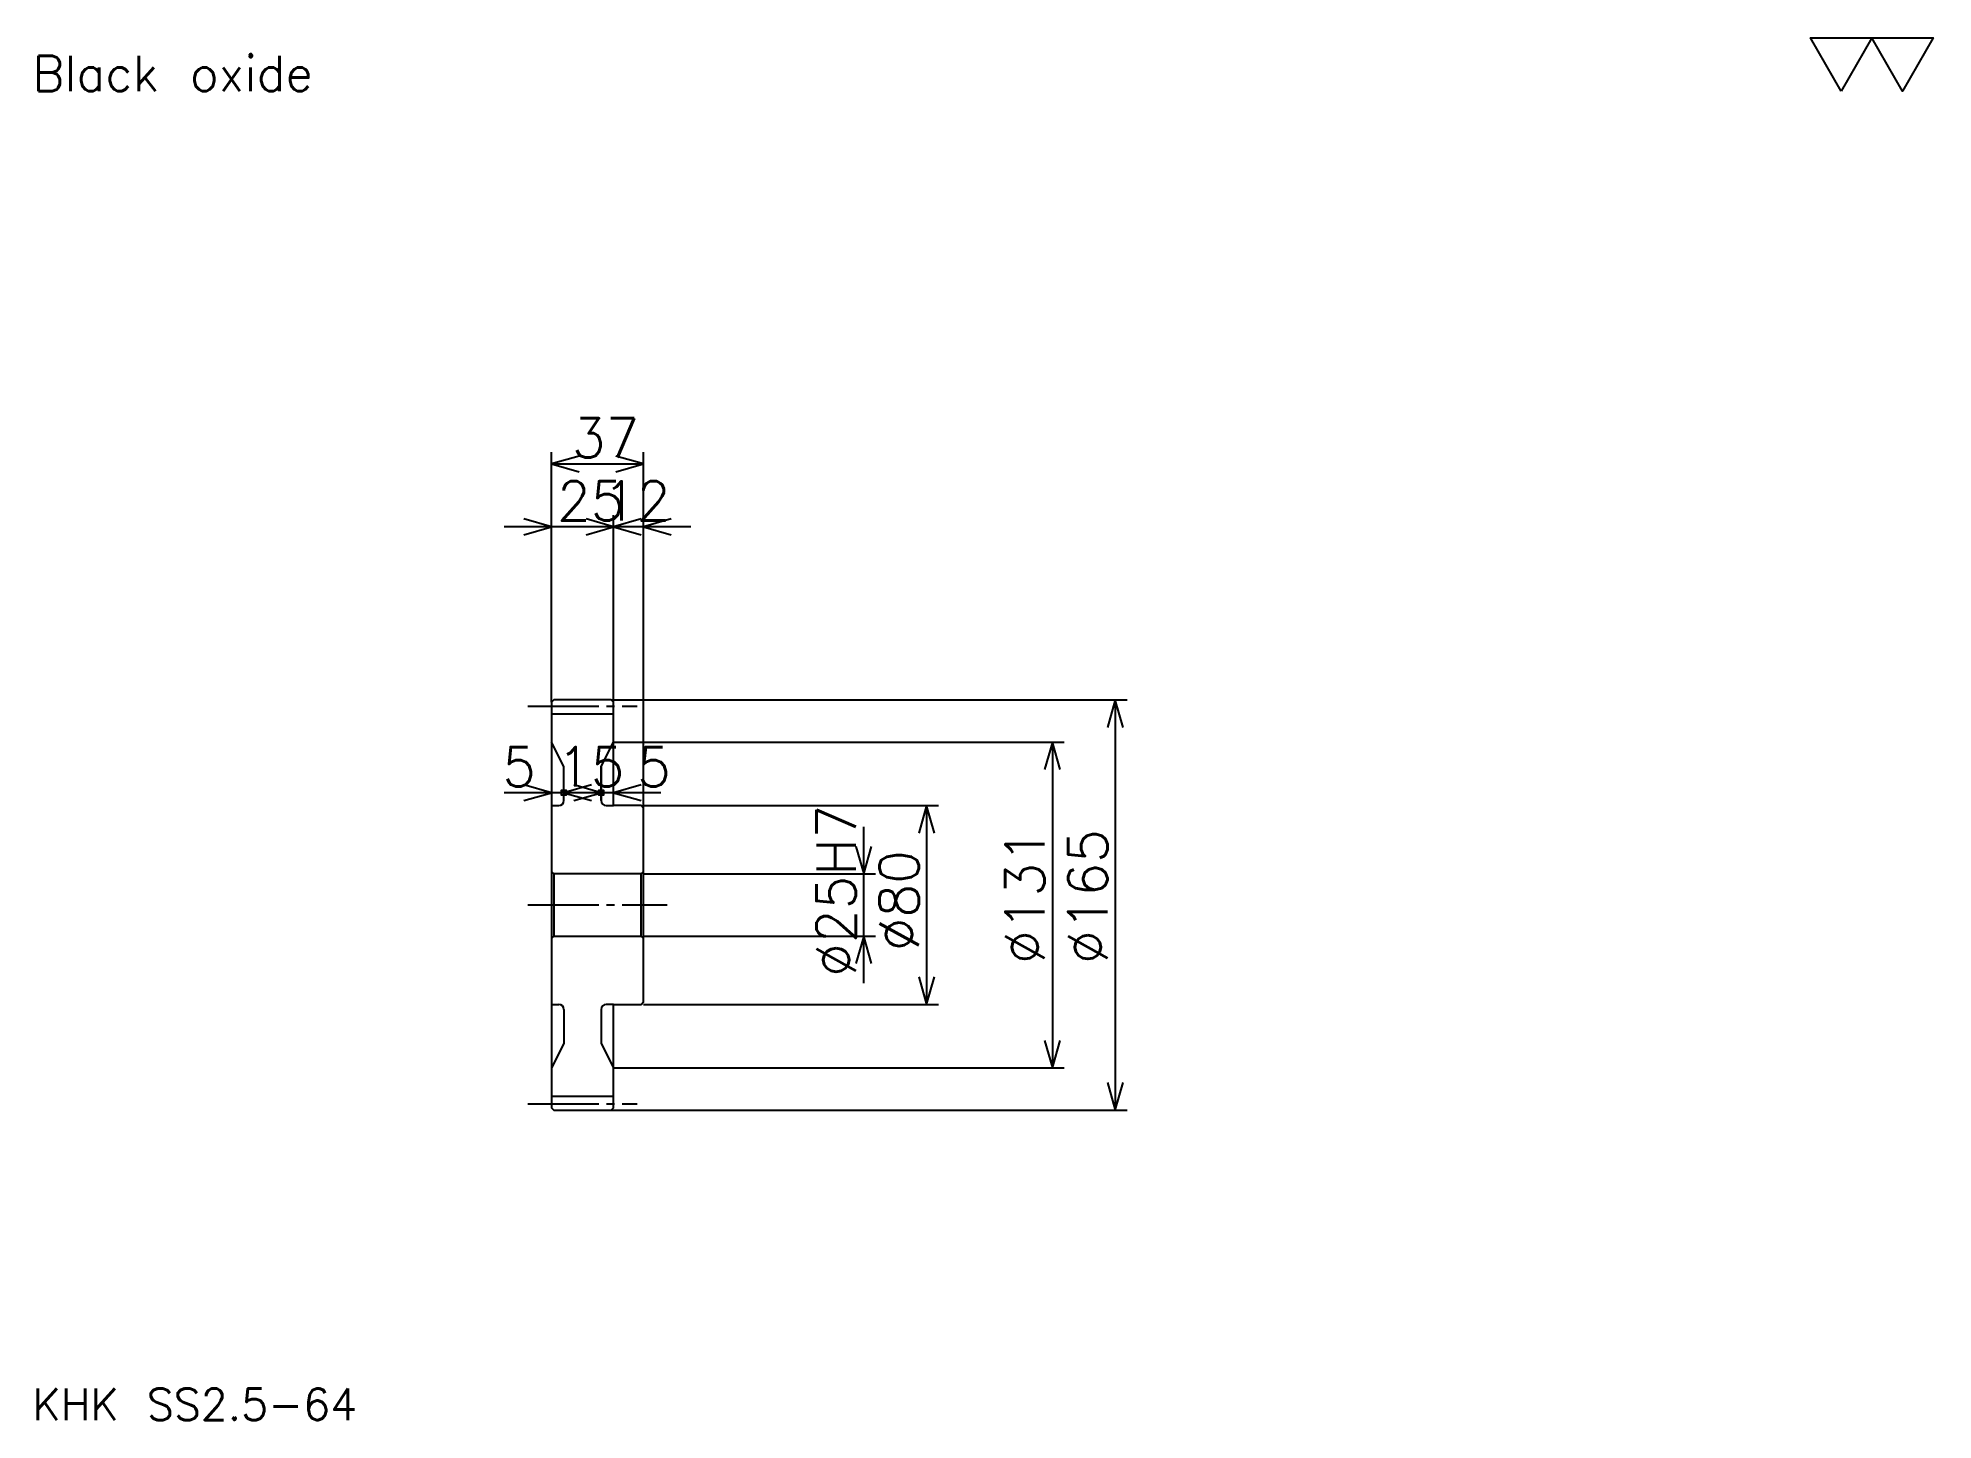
# Model space of a CAD drawing. Extents: x 34 to 796, y 35 to 591.
import ezdxf

# ---------------------------------------------------------------- set-up
doc = ezdxf.new("R2010")
doc.units = 0
doc.linetypes.add('DASHDOT', pattern=[37.945945, 28.459459, -3.162162, 3.162162, -3.162162])
doc.layers.get('0').update_dxf_attribs({"linetype": 'CONTINUOUS'})
doc.layers.add('DASHDOT', color=6, linetype='DASHDOT')
doc.styles.add('KANJI', font='TXT', dxfattribs={"bigfont": 'BIGFONT'})

msp = doc.modelspace()

# ---------------------------------------------------------------- linework, layer by layer
at = {"color": 5}
for p, q in [((240.324326, 324.405396), (240.324326, 424.013519)), ((240.324326, 419.270264), (277.324341, 419.270264)), ((277.324341, 324.405396), (277.324341, 424.013519)), ((265.324341, 324.405396), (265.324341, 398.716217)), ((284.297302, 393.972961), (221.351349, 393.972961)), ((296.297302, 393.972961), (246.351349, 393.972961)), ((240.324326, 323.405396), (240.324326, 324.405396)), ((264.324341, 324.405396), (277.324341, 324.405396)), ((265.324341, 323.405396), (265.324341, 324.405396)), ((277.324341, 324.405396), (471.797302, 324.405396)), ((277.324341, 280.905396), (277.324341, 324.405396)), ((467.054077, 324.405396), (467.054077, 159.405411)), ((265.324341, 307.405396), (277.324341, 307.405396)), ((277.324341, 307.405396), (446.5, 307.405396)), ((441.756775, 307.405396), (441.756775, 176.405411)), ((264.297302, 287.067566), (221.351349, 287.067566)), ((279.297302, 287.067566), (226.351349, 287.067566)), ((284.297302, 287.067566), (241.351349, 287.067566)), ((277.324341, 281.905396), (395.905396, 281.905396)), ((391.16217, 281.905396), (391.16217, 201.905411)), ((365.864868, 210.432434), (365.864868, 273.378387)), ((277.324341, 254.405411), (370.608093, 254.405411)), ((277.324341, 229.405411), (370.608093, 229.405411)), ((277.324341, 201.905411), (395.905396, 201.905411)), ((265.324341, 176.405411), (277.324341, 176.405411)), ((277.324341, 176.405411), (446.5, 176.405411)), ((264.324341, 159.405411), (277.324341, 159.405411)), ((277.324341, 159.405411), (471.797302, 159.405411))]:
    msp.add_line(p, q, dxfattribs=at)
at = {"color": 4}
for p, q in [((240.324326, 318.780396), (265.324341, 318.780396)), ((260.324341, 297.592346), (260.324341, 283.905396)), ((240.324326, 281.905396), (243.324326, 281.905396)), ((262.324341, 281.905396), (265.324341, 281.905396)), ((277.324341, 255.405411), (276.324341, 254.405411)), ((240.324326, 228.405411), (241.324326, 229.405411)), ((277.324341, 228.405411), (276.324341, 229.405411)), ((240.324326, 201.905411), (243.324326, 201.905411)), ((260.324341, 199.905411), (260.324341, 186.21846)), ((265.324341, 201.905411), (262.324341, 201.905411)), ((240.324326, 165.030411), (265.324341, 165.030411))]:
    msp.add_line(p, q, dxfattribs=at)
at = {"color": 7}
msp.add_lwpolyline([(758.918945, 569.189209), (746.586487, 590.56543), (795.91626, 590.56543), (783.583801, 569.189209), (771.251404, 590.56543), (758.918945, 569.189209)], dxfattribs=at)
at = {"color": 5}
for points in [[(251.391891, 422.432434), (240.324326, 419.270264), (251.391891, 416.108124)], [(266.256744, 416.108124), (277.324341, 419.270264), (266.256744, 422.432434)], [(229.25676, 390.810822), (240.324326, 393.972961), (229.25676, 397.135132)], [(254.25676, 390.810822), (265.324341, 393.972961), (254.25676, 397.135132)], [(276.391907, 397.135132), (265.324341, 393.972961), (276.391907, 390.810822)], [(288.391907, 397.135132), (277.324341, 393.972961), (288.391907, 390.810822)], [(470.216217, 313.33783), (467.054077, 324.405396), (463.891907, 313.33783)], [(444.918915, 296.33783), (441.756775, 307.405396), (438.594604, 296.33783)], [(229.25676, 283.905396), (240.324326, 287.067566), (229.25676, 290.229736)], [(256.391907, 290.229736), (245.324326, 287.067566), (256.391907, 283.905396)], [(249.25676, 283.905396), (260.324341, 287.067566), (249.25676, 290.229736)], [(276.391907, 290.229736), (265.324341, 287.067566), (276.391907, 283.905396)], [(245.324326, 287.067566), (244.375671, 288.016235), (246.27298, 288.016235), (246.27298, 286.118927), (244.375671, 286.118927), (244.375671, 288.016235), (245.324326, 287.067566), (246.27298, 286.118927), (246.27298, 288.016235), (245.324326, 287.067566)], [(260.324341, 287.067566), (259.375671, 288.016235), (261.27298, 288.016235), (261.27298, 286.118927), (259.375671, 286.118927), (259.375671, 288.016235), (260.324341, 287.067566), (261.27298, 286.118927), (261.27298, 288.016235), (260.324341, 287.067566)], [(394.32431, 270.83783), (391.16217, 281.905396), (388, 270.83783)], [(362.702698, 265.472992), (365.864868, 254.405411), (369.027039, 265.472992)], [(369.027039, 218.337845), (365.864868, 229.405411), (362.702698, 218.337845)], [(388, 212.972977), (391.16217, 201.905411), (394.32431, 212.972977)], [(438.594604, 187.472977), (441.756775, 176.405411), (444.918915, 187.472977)], [(463.891907, 170.472977), (467.054077, 159.405411), (470.216217, 170.472977)]]:
    msp.add_lwpolyline(points, dxfattribs=at)
at = {"color": 4}
for points in [[(265.324341, 323.405396), (264.324341, 324.405396), (241.324326, 324.405396), (240.324326, 323.405396), (240.324326, 228.405411)], [(240.324326, 228.405411), (240.324326, 160.405411), (241.324326, 159.405411), (264.324341, 159.405411), (265.324341, 160.405411), (265.324341, 201.905411), (276.324341, 201.905411), (277.324341, 202.905411), (277.324341, 280.905396), (276.324341, 281.905396), (265.324341, 281.905396), (265.324341, 323.405396)], [(245.324326, 283.905396), (245.324326, 297.592346), (240.324326, 307.405396)], [(260.324341, 283.905396), (260.324341, 297.592346), (265.324341, 307.405396)], [(240.324326, 255.405411), (241.324326, 254.405411), (241.324326, 229.405411), (276.324341, 229.405411), (276.324341, 254.405411), (241.324326, 254.405411)], [(245.324326, 199.905411), (245.324326, 186.21846), (240.324326, 176.405411)], [(260.324341, 199.905411), (260.324341, 186.21846), (265.324341, 176.405411)]]:
    msp.add_lwpolyline(points, dxfattribs=at)
for centre, start, end in [((243.324326, 283.905396), 270, 0), ((262.324341, 283.905396), 180, 270), ((243.324326, 199.905411), 0, 90), ((262.324341, 199.905411), 90, 180)]:
    msp.add_arc(centre, 2, start, end, dxfattribs=at)
at = {"layer": 'DASHDOT', "color": 7}
for p, q in [((230.837845, 321.905396), (274.810822, 321.905396)), ((230.837845, 241.905411), (286.810822, 241.905411)), ((230.837845, 161.905411), (274.810822, 161.905411))]:
    msp.add_line(p, q, dxfattribs=at)

# ---------------------------------------------------------------- texts
at = {"color": 7, "style": 'KANJI'}
for s, height, p in [('Black oxide', 14.22973, (31.621622, 569.189209)), ('37', 15.810811, (248.547302, 421.799988)), ('25', 15.810811, (242.547302, 396.502686)), ('12', 15.810811, (261.047302, 396.502686)), ('5', 15.810811, (220.560806, 289.59729)), ('15', 15.810811, (242.547302, 289.59729)), ('5', 15.810811, (274.810822, 289.59729)), ('KHK SS2.5-64', 12.648649, (31.621622, 34.783783))]:
    msp.add_text(s, height=height, dxfattribs=at).set_placement(p)
for s, p in [('%%c25H7', (362.702698, 213.05069)), ('%%c165', (463.891907, 218.189194)), ('%%c80', (388, 223.327713)), ('%%c131', (438.594604, 218.189194))]:
    msp.add_text(s, height=15.810811, rotation=90, dxfattribs=at).set_placement(p)

doc.saveas('drawing.dxf')
